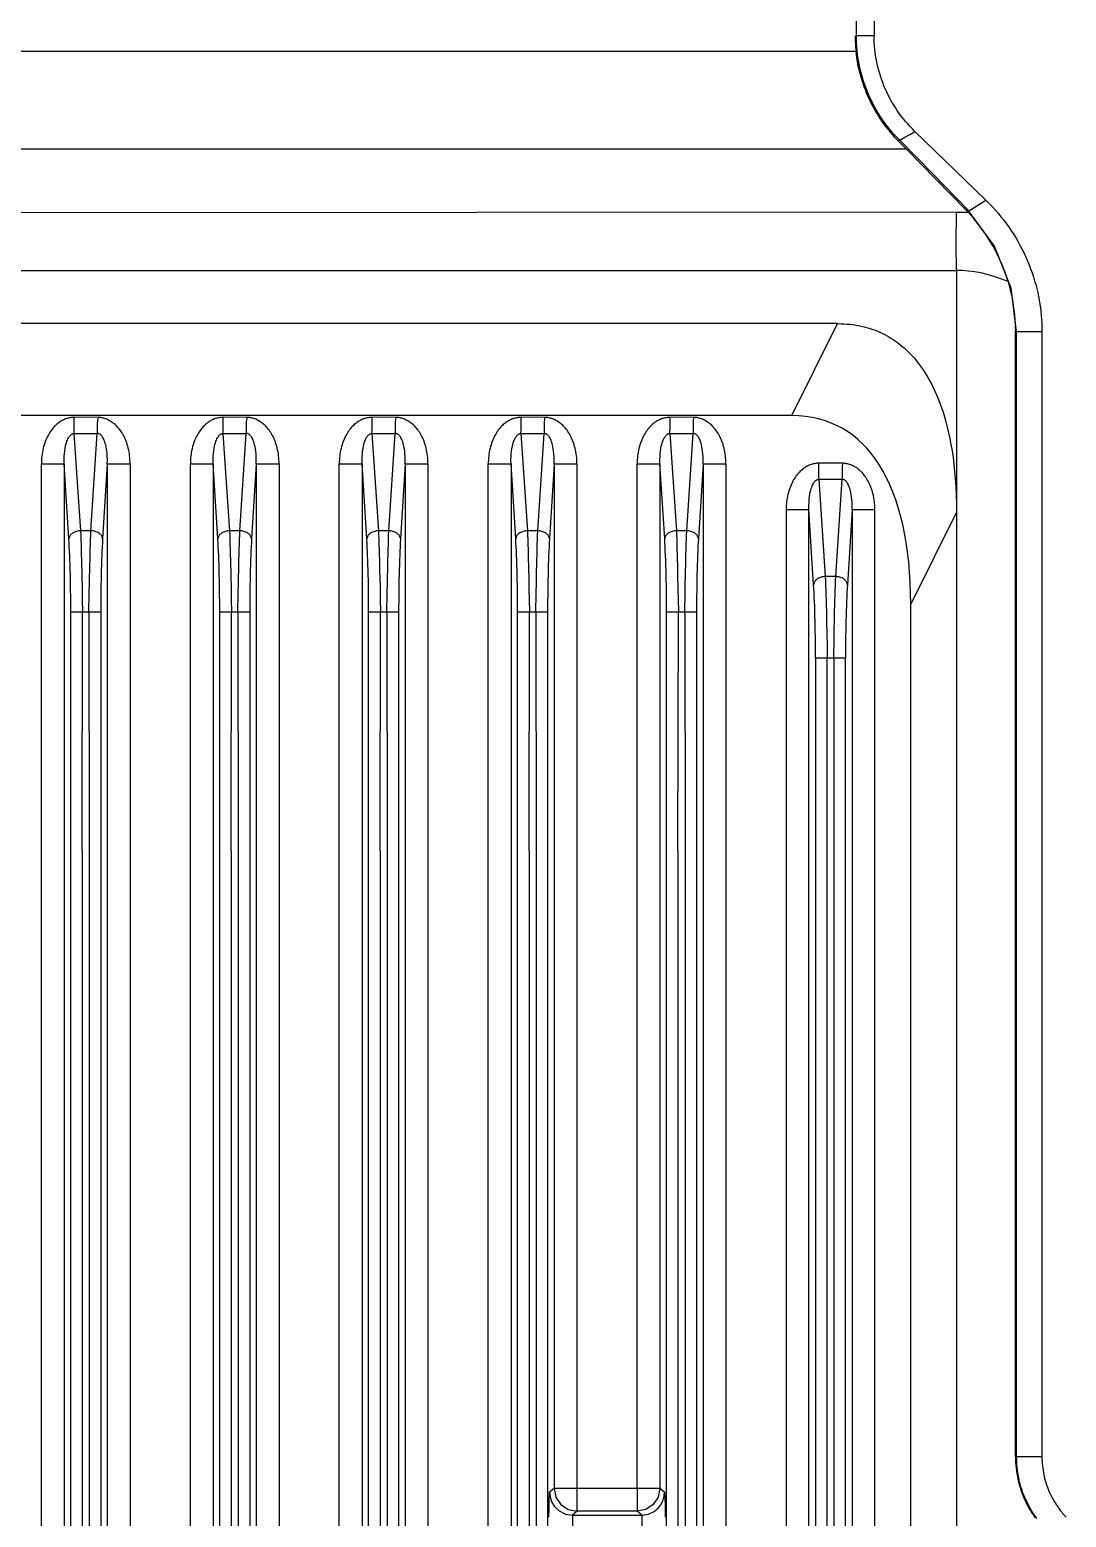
# Model space of a CAD drawing. Header units: millimetres. Extents: x -3132 to 28633, y 682 to 5849.
# Drawn here: x 23308.5 to 23353.7, y 5148.7 to 5213.5 of the extents above; entities that cross this region are included whole.
import ezdxf

# ---------------------------------------------------------------- set-up
doc = ezdxf.new("R2010")
doc.units = ezdxf.units.MM

# ---------------------------------------------------------------- blocks, each defined once
blk = doc.blocks.new('gf')
at = {"linetype": 'Continuous'}
for p, q in [((20042.421, 5394.425), (20042.409, 5385.989)), ((20043.195, 5392.249), (20043.195, 5385.989)), ((20043.195, 5385.989), (20042.409, 5385.989)), ((20042.406, 5385.306), (19975.178, 5385.306)), ((20044.977, 5381.817), (20048.071, 5378.818)), ((19972.993, 5381.06), (20044.592, 5381.06)), ((20044.231, 5381.428), (20044.315, 5381.431)), ((20044.231, 5381.428), (20044.592, 5381.06)), ((20044.592, 5381.06), (20047.196, 5378.394)), ((20047.288, 5378.395), (20047.196, 5378.394)), ((20047.196, 5378.394), (20047.296, 5378.29)), ((20047.335, 5378.352), (20048.071, 5378.818)), ((20046.792, 5378.29), (19970.787, 5378.252)), ((20046.792, 5375.755), (20046.787, 5376.044)), ((19970.792, 5375.755), (20046.792, 5375.755)), ((20046.792, 5375.755), (20046.792, 5138.578)), ((20041.599, 5373.434), (19975.985, 5373.434)), ((20039.599, 5369.423), (20041.599, 5373.434)), ((20049.364, 5324.005), (20049.364, 5373.09)), ((20049.364, 5373.09), (20049.414, 5373.09)), ((20049.414, 5324.005), (20049.414, 5373.09)), ((20049.414, 5373.09), (20050.519, 5373.09)), ((20050.519, 5373.09), (20050.519, 5324.005)), ((20039.599, 5369.423), (19977.985, 5369.423)), ((20008.289, 5368.897), (20008.289, 5369.347)), ((20009.328, 5369.346), (20008.289, 5369.347)), ((20014.789, 5368.897), (20014.789, 5369.347)), ((20015.828, 5369.346), (20014.789, 5369.347)), ((20021.289, 5368.897), (20021.289, 5369.347)), ((20022.328, 5369.346), (20021.289, 5369.347)), ((20027.789, 5368.897), (20027.789, 5369.347)), ((20028.828, 5369.346), (20027.789, 5369.347)), ((20034.289, 5368.897), (20034.289, 5369.347)), ((20035.328, 5369.346), (20034.289, 5369.347)), ((20008.278, 5368.643), (20008.566, 5364.399)), ((20008.278, 5368.643), (20009.295, 5368.643)), ((20009.019, 5364.399), (20009.295, 5368.643)), ((20014.778, 5368.643), (20015.066, 5364.399)), ((20014.778, 5368.643), (20015.795, 5368.643)), ((20015.519, 5364.399), (20015.795, 5368.643)), ((20021.278, 5368.643), (20021.566, 5364.399)), ((20021.278, 5368.643), (20022.295, 5368.643)), ((20022.019, 5364.399), (20022.295, 5368.643)), ((20027.778, 5368.643), (20028.066, 5364.399)), ((20027.778, 5368.643), (20028.795, 5368.643)), ((20028.519, 5364.399), (20028.795, 5368.643)), ((20034.278, 5368.643), (20034.566, 5364.399)), ((20034.278, 5368.643), (20035.295, 5368.643)), ((20035.019, 5364.399), (20035.295, 5368.643)), ((20006.857, 5272.194), (20006.857, 5367.325)), ((20006.857, 5367.325), (20007.851, 5367.325)), ((20007.851, 5367.325), (20007.851, 5272.194)), ((20008.056, 5364.045), (20007.851, 5367.325)), ((20009.734, 5367.325), (20009.529, 5364.045)), ((20009.734, 5367.325), (20009.733, 5272.212)), ((20009.734, 5367.325), (20010.727, 5367.325)), ((20010.727, 5367.325), (20010.727, 5272.194)), ((20013.357, 5272.194), (20013.357, 5367.325)), ((20013.357, 5367.325), (20014.351, 5367.325)), ((20014.556, 5364.045), (20014.351, 5367.325)), ((20014.351, 5367.325), (20014.351, 5272.194)), ((20016.234, 5367.325), (20016.029, 5364.045)), ((20016.234, 5367.325), (20016.233, 5272.212)), ((20016.234, 5367.325), (20017.227, 5367.325)), ((20017.227, 5367.325), (20017.227, 5272.194)), ((20019.857, 5272.194), (20019.857, 5367.325)), ((20019.857, 5367.325), (20020.851, 5367.325)), ((20021.056, 5364.045), (20020.851, 5367.325)), ((20020.851, 5367.325), (20020.851, 5272.194)), ((20022.734, 5367.325), (20022.529, 5364.045)), ((20022.734, 5367.325), (20022.733, 5272.212)), ((20022.734, 5367.325), (20023.727, 5367.325)), ((20023.727, 5367.325), (20023.727, 5272.194)), ((20026.357, 5272.194), (20026.357, 5367.325)), ((20026.357, 5367.325), (20027.351, 5367.325)), ((20027.556, 5364.045), (20027.351, 5367.325)), ((20027.351, 5367.325), (20027.351, 5320.491)), ((20029.234, 5367.325), (20029.029, 5364.045)), ((20029.234, 5367.325), (20029.234, 5322.625)), ((20029.234, 5367.325), (20030.227, 5367.325)), ((20030.227, 5367.325), (20030.227, 5321.626)), ((20032.857, 5322.624), (20032.857, 5367.325)), ((20032.857, 5367.325), (20033.851, 5367.325)), ((20033.851, 5367.325), (20033.851, 5322.625)), ((20034.056, 5364.045), (20033.851, 5367.325)), ((20035.734, 5367.325), (20035.529, 5364.045)), ((20035.734, 5367.325), (20035.733, 5272.212)), ((20035.734, 5367.325), (20036.727, 5367.325)), ((20036.727, 5367.325), (20036.727, 5272.194)), ((20040.789, 5366.897), (20040.789, 5367.347)), ((20041.828, 5367.346), (20040.789, 5367.347)), ((20040.778, 5366.643), (20041.066, 5362.399)), ((20040.778, 5366.643), (20041.795, 5366.643)), ((20041.519, 5362.399), (20041.795, 5366.643)), ((20039.357, 5365.325), (20039.355, 5270.381)), ((20039.357, 5365.325), (20040.351, 5365.325)), ((20040.556, 5362.045), (20040.351, 5365.325)), ((20040.351, 5270.383), (20040.351, 5365.325)), ((20042.234, 5365.325), (20042.029, 5362.045)), ((20042.234, 5365.325), (20042.234, 5151.544)), ((20042.234, 5365.325), (20043.227, 5365.325)), ((20043.227, 5151.544), (20043.227, 5365.325)), ((20046.792, 5365.205), (20044.792, 5361.194)), ((20009.019, 5364.399), (20008.566, 5364.399)), ((20015.519, 5364.399), (20015.066, 5364.399)), ((20022.019, 5364.399), (20021.566, 5364.399)), ((20028.519, 5364.399), (20028.066, 5364.399)), ((20035.019, 5364.399), (20034.566, 5364.399)), ((20008.622, 5362.408), (20008.633, 5361.902)), ((20015.122, 5362.408), (20015.133, 5361.902)), ((20021.622, 5362.408), (20021.633, 5361.902)), ((20028.122, 5362.408), (20028.133, 5361.902)), ((20034.622, 5362.408), (20034.633, 5361.902)), ((20041.519, 5362.399), (20041.066, 5362.399)), ((20008.633, 5361.902), (20008.643, 5361.385)), ((20008.932, 5360.863), (20008.947, 5361.645)), ((20015.133, 5361.902), (20015.143, 5361.385)), ((20015.432, 5360.863), (20015.447, 5361.645)), ((20021.633, 5361.902), (20021.643, 5361.385)), ((20021.932, 5360.863), (20021.947, 5361.645)), ((20028.133, 5361.902), (20028.143, 5361.385)), ((20028.432, 5360.863), (20028.447, 5361.645)), ((20034.633, 5361.902), (20034.643, 5361.385)), ((20034.932, 5360.863), (20034.947, 5361.645)), ((20008.643, 5361.385), (20008.653, 5360.863)), ((20015.143, 5361.385), (20015.153, 5360.863)), ((20021.643, 5361.385), (20021.653, 5360.863)), ((20028.143, 5361.385), (20028.153, 5360.863)), ((20034.643, 5361.385), (20034.653, 5360.863)), ((20044.792, 5155.675), (20044.792, 5361.194)), ((20008.138, 5276.761), (20008.138, 5360.863)), ((20008.138, 5360.863), (20009.446, 5360.863)), ((20008.637, 5350.434), (20008.653, 5360.863)), ((20008.932, 5360.863), (20008.947, 5350.434)), ((20009.446, 5360.863), (20009.446, 5276.879)), ((20014.638, 5276.761), (20014.638, 5360.863)), ((20014.638, 5360.863), (20015.946, 5360.863)), ((20015.137, 5350.434), (20015.153, 5360.863)), ((20015.432, 5360.863), (20015.447, 5350.434)), ((20015.946, 5360.863), (20015.946, 5276.879)), ((20021.138, 5276.761), (20021.138, 5360.863)), ((20021.138, 5360.863), (20022.446, 5360.863)), ((20021.637, 5350.434), (20021.653, 5360.863)), ((20021.932, 5360.863), (20021.947, 5350.434)), ((20022.446, 5360.863), (20022.446, 5276.879)), ((20027.638, 5276.761), (20027.638, 5360.863)), ((20027.638, 5360.863), (20028.946, 5360.863)), ((20028.137, 5350.434), (20028.153, 5360.863)), ((20028.432, 5360.863), (20028.447, 5350.434)), ((20028.946, 5360.863), (20028.946, 5276.879)), ((20034.138, 5276.761), (20034.138, 5360.863)), ((20034.138, 5360.863), (20035.446, 5360.863)), ((20034.637, 5350.434), (20034.653, 5360.863)), ((20034.932, 5360.863), (20034.947, 5350.434)), ((20035.446, 5360.863), (20035.446, 5276.879)), ((20041.122, 5360.408), (20041.133, 5359.902)), ((20041.133, 5359.902), (20041.143, 5359.385)), ((20041.432, 5358.863), (20041.447, 5359.645)), ((20041.143, 5359.385), (20041.153, 5358.863)), ((20040.638, 5358.863), (20040.638, 5270.142)), ((20040.638, 5358.863), (20041.946, 5358.863)), ((20041.153, 5270.142), (20041.153, 5358.863)), ((20041.432, 5358.863), (20041.432, 5158.005)), ((20041.946, 5158.005), (20041.946, 5358.863)), ((20008.637, 5350.434), (20008.637, 5300.434)), ((20008.947, 5350.434), (20008.947, 5300.434)), ((20015.137, 5350.434), (20015.137, 5300.434)), ((20015.447, 5350.434), (20015.447, 5300.434)), ((20021.637, 5350.434), (20021.637, 5300.434)), ((20021.947, 5350.434), (20021.947, 5300.434)), ((20028.137, 5350.434), (20028.137, 5300.434)), ((20028.447, 5350.434), (20028.447, 5300.434)), ((20034.637, 5350.434), (20034.637, 5300.434)), ((20034.947, 5350.434), (20034.947, 5300.434)), ((20050.519, 5324.005), (20049.364, 5324.005)), ((20029.234, 5322.625), (20029.034, 5322.457)), ((20030.227, 5322.624), (20029.234, 5322.625)), ((20032.857, 5322.624), (20030.227, 5322.624)), ((20033.223, 5322.625), (20032.857, 5322.624)), ((20033.851, 5322.625), (20033.223, 5322.625)), ((20034.051, 5322.457), (20033.851, 5322.625)), ((20030.232, 5321.626), (20030.033, 5321.459)), ((20030.033, 5321.459), (20030.033, 5320.96)), ((20030.033, 5321.459), (20033.052, 5321.459)), ((20032.853, 5321.626), (20030.232, 5321.626)), ((20032.853, 5321.717), (20032.857, 5321.626)), ((20033.052, 5321.459), (20032.853, 5321.626)), ((20033.052, 5321.459), (20033.052, 5320.96)), ((20051.563, 5321.384), (20051.58, 5321.365))]:
    blk.add_line(p, q, dxfattribs=at)
for points in [[(20044.315, 5381.431), (20044.018, 5381.747), (20043.728, 5382.104), (20043.48, 5382.454), (20043.271, 5382.795), (20043.096, 5383.122), (20042.95, 5383.435), (20042.83, 5383.732), (20042.733, 5384.012), (20042.654, 5384.274), (20042.592, 5384.52), (20042.542, 5384.75), (20042.504, 5384.964), (20042.474, 5385.166), (20042.453, 5385.354), (20042.438, 5385.529), (20042.428, 5385.693), (20042.423, 5385.846), (20042.421, 5385.989)], [(20044.977, 5381.817), (20044.868, 5381.926), (20044.763, 5382.036), (20044.663, 5382.146), (20044.566, 5382.257), (20044.473, 5382.371), (20044.382, 5382.487), (20044.293, 5382.607), (20044.206, 5382.732), (20044.121, 5382.86), (20044.038, 5382.992), (20043.959, 5383.128), (20043.883, 5383.265), (20043.811, 5383.404), (20043.745, 5383.541), (20043.683, 5383.677), (20043.625, 5383.813), (20043.57, 5383.951), (20043.518, 5384.094), (20043.469, 5384.24), (20043.423, 5384.388), (20043.382, 5384.538), (20043.345, 5384.686), (20043.312, 5384.834), (20043.284, 5384.98), (20043.26, 5385.124), (20043.24, 5385.266), (20043.224, 5385.408), (20043.211, 5385.55), (20043.202, 5385.694), (20043.197, 5385.84), (20043.195, 5385.989)], [(20044.231, 5381.428), (20044.12, 5381.545), (20044.011, 5381.665), (20043.906, 5381.787), (20043.804, 5381.911), (20043.706, 5382.036), (20043.611, 5382.164), (20043.521, 5382.292), (20043.434, 5382.422), (20043.351, 5382.552), (20043.271, 5382.684), (20043.195, 5382.817), (20043.123, 5382.95), (20043.054, 5383.085), (20042.988, 5383.221), (20042.926, 5383.358), (20042.867, 5383.495), (20042.812, 5383.633), (20042.761, 5383.77), (20042.712, 5383.908), (20042.667, 5384.047), (20042.626, 5384.185), (20042.587, 5384.325), (20042.552, 5384.464), (20042.52, 5384.604), (20042.491, 5384.744), (20042.465, 5384.885), (20042.442, 5385.025), (20042.423, 5385.166), (20042.406, 5385.306)], [(20044.315, 5381.432), (20044.539, 5381.561), (20044.76, 5381.69), (20044.977, 5381.817)], [(20047.288, 5378.395), (20045.767, 5379.95), (20044.315, 5381.431)], [(20049.414, 5373.09), (20049.178, 5374.983), (20048.455, 5376.808), (20047.288, 5378.395)], [(20048.071, 5378.818), (20048.209, 5378.681), (20048.344, 5378.54), (20048.477, 5378.395), (20048.606, 5378.247), (20048.732, 5378.096), (20048.853, 5377.942), (20048.97, 5377.787), (20049.082, 5377.631), (20049.189, 5377.474), (20049.291, 5377.316), (20049.389, 5377.157), (20049.483, 5376.996), (20049.572, 5376.834), (20049.657, 5376.671), (20049.738, 5376.506), (20049.816, 5376.339), (20049.889, 5376.17), (20049.959, 5375.999), (20050.025, 5375.827), (20050.087, 5375.654), (20050.145, 5375.481), (20050.199, 5375.307), (20050.248, 5375.134), (20050.293, 5374.962), (20050.333, 5374.792), (20050.369, 5374.623), (20050.4, 5374.456), (20050.428, 5374.29), (20050.452, 5374.125), (20050.472, 5373.959), (20050.489, 5373.791), (20050.502, 5373.621), (20050.511, 5373.448), (20050.517, 5373.271), (20050.519, 5373.09)], [(20046.787, 5376.044), (20046.782, 5376.622), (20046.78, 5376.91), (20046.781, 5377.195), (20046.782, 5377.476), (20046.784, 5377.753), (20046.786, 5378.025), (20046.792, 5378.29)], [(20046.792, 5378.29), (20046.961, 5378.294), (20047.129, 5378.294), (20047.296, 5378.29)], [(20049.042, 5375.268), (20049, 5375.4), (20048.955, 5375.535), (20048.907, 5375.673), (20048.854, 5375.814), (20048.797, 5375.955), (20048.737, 5376.098), (20048.673, 5376.242), (20048.606, 5376.385), (20048.535, 5376.527), (20048.461, 5376.669), (20048.383, 5376.811), (20048.302, 5376.951), (20048.217, 5377.091), (20048.129, 5377.229), (20048.037, 5377.367), (20047.942, 5377.503), (20047.843, 5377.638), (20047.741, 5377.772), (20047.635, 5377.904), (20047.526, 5378.034), (20047.413, 5378.163), (20047.296, 5378.29)], [(20049.042, 5375.268), (20048.727, 5375.391), (20048.423, 5375.494), (20048.13, 5375.577), (20047.846, 5375.643), (20047.571, 5375.693), (20047.305, 5375.728), (20047.045, 5375.748), (20046.792, 5375.755)], [(20049.042, 5375.268), (20049.221, 5374.551), (20049.328, 5373.825), (20049.364, 5373.09)], [(20041.599, 5373.434), (20041.739, 5373.432), (20041.876, 5373.427), (20042.009, 5373.418), (20042.14, 5373.406), (20042.267, 5373.39), (20042.392, 5373.372), (20042.515, 5373.35), (20042.635, 5373.325), (20042.754, 5373.297), (20042.869, 5373.267), (20042.983, 5373.233), (20043.095, 5373.197), (20043.205, 5373.157), (20043.313, 5373.115), (20043.42, 5373.07), (20043.525, 5373.022), (20043.628, 5372.972), (20043.73, 5372.918), (20043.831, 5372.861), (20043.93, 5372.802), (20044.028, 5372.739), (20044.125, 5372.673), (20044.221, 5372.604), (20044.316, 5372.531), (20044.41, 5372.455), (20044.502, 5372.376), (20044.594, 5372.293), (20044.685, 5372.206), (20044.774, 5372.115), (20044.863, 5372.02), (20044.951, 5371.921), (20045.038, 5371.817), (20045.124, 5371.709), (20045.209, 5371.596), (20045.293, 5371.478), (20045.376, 5371.355), (20045.458, 5371.226), (20045.538, 5371.091), (20045.618, 5370.951), (20045.696, 5370.804), (20045.774, 5370.65), (20045.849, 5370.49), (20045.923, 5370.322), (20045.996, 5370.147), (20046.067, 5369.964), (20046.136, 5369.773), (20046.202, 5369.573), (20046.267, 5369.364), (20046.329, 5369.145), (20046.389, 5368.916), (20046.446, 5368.676), (20046.499, 5368.426), (20046.549, 5368.164), (20046.596, 5367.89), (20046.638, 5367.604), (20046.677, 5367.304), (20046.71, 5366.991), (20046.738, 5366.663), (20046.761, 5366.321), (20046.778, 5365.964), (20046.789, 5365.592), (20046.792, 5365.205)], [(20008.289, 5369.347), (20008.247, 5369.345), (20008.205, 5369.342), (20008.163, 5369.338), (20008.121, 5369.332), (20008.078, 5369.324), (20008.036, 5369.314), (20007.994, 5369.303), (20007.952, 5369.29), (20007.91, 5369.275), (20007.868, 5369.258), (20007.827, 5369.24), (20007.786, 5369.22), (20007.746, 5369.199), (20007.706, 5369.176), (20007.667, 5369.151), (20007.628, 5369.124), (20007.589, 5369.095), (20007.55, 5369.063), (20007.511, 5369.03), (20007.472, 5368.993), (20007.434, 5368.955), (20007.396, 5368.914), (20007.358, 5368.871), (20007.322, 5368.825), (20007.285, 5368.777), (20007.25, 5368.726), (20007.215, 5368.673), (20007.181, 5368.616), (20007.148, 5368.557), (20007.116, 5368.495), (20007.085, 5368.43), (20007.055, 5368.363), (20007.027, 5368.293), (20007.001, 5368.22), (20006.977, 5368.146), (20006.954, 5368.068), (20006.934, 5367.989), (20006.915, 5367.909), (20006.899, 5367.827), (20006.886, 5367.744), (20006.875, 5367.661), (20006.867, 5367.577), (20006.861, 5367.493), (20006.858, 5367.409), (20006.857, 5367.325)], [(20009.328, 5369.346), (20009.316, 5369.288), (20009.306, 5369.226), (20009.299, 5369.161), (20009.295, 5369.093), (20009.295, 5368.643)], [(20010.727, 5367.325), (20010.727, 5367.411), (20010.723, 5367.497), (20010.717, 5367.583), (20010.708, 5367.668), (20010.697, 5367.752), (20010.683, 5367.836), (20010.667, 5367.918), (20010.648, 5368), (20010.627, 5368.079), (20010.604, 5368.156), (20010.58, 5368.231), (20010.553, 5368.303), (20010.525, 5368.373), (20010.496, 5368.44), (20010.465, 5368.504), (20010.433, 5368.566), (20010.399, 5368.624), (20010.365, 5368.68), (20010.331, 5368.733), (20010.295, 5368.784), (20010.259, 5368.831), (20010.222, 5368.877), (20010.184, 5368.919), (20010.146, 5368.96), (20010.108, 5368.998), (20010.069, 5369.034), (20010.03, 5369.067), (20009.991, 5369.098), (20009.952, 5369.126), (20009.913, 5369.153), (20009.873, 5369.178), (20009.833, 5369.201), (20009.792, 5369.223), (20009.751, 5369.243), (20009.709, 5369.261), (20009.667, 5369.277), (20009.624, 5369.292), (20009.582, 5369.305), (20009.54, 5369.316), (20009.497, 5369.325), (20009.455, 5369.333), (20009.413, 5369.339), (20009.37, 5369.343), (20009.328, 5369.346)], [(20014.789, 5369.347), (20014.747, 5369.345), (20014.705, 5369.342), (20014.663, 5369.338), (20014.621, 5369.332), (20014.578, 5369.324), (20014.536, 5369.314), (20014.494, 5369.303), (20014.452, 5369.29), (20014.41, 5369.275), (20014.368, 5369.258), (20014.327, 5369.24), (20014.286, 5369.22), (20014.246, 5369.199), (20014.206, 5369.176), (20014.167, 5369.151), (20014.128, 5369.124), (20014.089, 5369.095), (20014.05, 5369.063), (20014.011, 5369.03), (20013.972, 5368.993), (20013.934, 5368.955), (20013.896, 5368.914), (20013.858, 5368.871), (20013.822, 5368.825), (20013.785, 5368.777), (20013.75, 5368.726), (20013.715, 5368.673), (20013.681, 5368.616), (20013.648, 5368.557), (20013.616, 5368.495), (20013.585, 5368.43), (20013.555, 5368.363), (20013.527, 5368.293), (20013.501, 5368.22), (20013.477, 5368.146), (20013.454, 5368.068), (20013.434, 5367.989), (20013.415, 5367.909), (20013.399, 5367.827), (20013.386, 5367.744), (20013.375, 5367.661), (20013.367, 5367.577), (20013.361, 5367.493), (20013.358, 5367.409), (20013.357, 5367.325)], [(20015.828, 5369.346), (20015.816, 5369.288), (20015.806, 5369.226), (20015.799, 5369.161), (20015.795, 5369.093), (20015.795, 5368.643)], [(20017.227, 5367.325), (20017.227, 5367.411), (20017.223, 5367.497), (20017.217, 5367.583), (20017.208, 5367.668), (20017.197, 5367.752), (20017.183, 5367.836), (20017.167, 5367.918), (20017.148, 5368), (20017.127, 5368.079), (20017.104, 5368.156), (20017.08, 5368.231), (20017.053, 5368.303), (20017.025, 5368.373), (20016.996, 5368.44), (20016.965, 5368.504), (20016.933, 5368.566), (20016.899, 5368.624), (20016.865, 5368.68), (20016.831, 5368.733), (20016.795, 5368.784), (20016.759, 5368.831), (20016.722, 5368.877), (20016.684, 5368.919), (20016.646, 5368.96), (20016.608, 5368.998), (20016.569, 5369.034), (20016.53, 5369.067), (20016.491, 5369.098), (20016.452, 5369.126), (20016.413, 5369.153), (20016.373, 5369.178), (20016.333, 5369.201), (20016.292, 5369.223), (20016.251, 5369.243), (20016.209, 5369.261), (20016.167, 5369.277), (20016.124, 5369.292), (20016.082, 5369.305), (20016.04, 5369.316), (20015.997, 5369.325), (20015.955, 5369.333), (20015.913, 5369.339), (20015.87, 5369.343), (20015.828, 5369.346)], [(20021.289, 5369.347), (20021.247, 5369.345), (20021.205, 5369.342), (20021.163, 5369.338), (20021.121, 5369.332), (20021.078, 5369.324), (20021.036, 5369.314), (20020.994, 5369.303), (20020.952, 5369.29), (20020.91, 5369.275), (20020.868, 5369.258), (20020.827, 5369.24), (20020.786, 5369.22), (20020.746, 5369.199), (20020.706, 5369.176), (20020.667, 5369.151), (20020.628, 5369.124), (20020.589, 5369.095), (20020.55, 5369.063), (20020.511, 5369.03), (20020.472, 5368.993), (20020.434, 5368.955), (20020.396, 5368.914), (20020.358, 5368.871), (20020.322, 5368.825), (20020.285, 5368.777), (20020.25, 5368.726), (20020.215, 5368.673), (20020.181, 5368.616), (20020.148, 5368.557), (20020.116, 5368.495), (20020.085, 5368.43), (20020.055, 5368.363), (20020.027, 5368.293), (20020.001, 5368.22), (20019.977, 5368.146), (20019.954, 5368.068), (20019.934, 5367.989), (20019.915, 5367.909), (20019.899, 5367.827), (20019.886, 5367.744), (20019.875, 5367.661), (20019.867, 5367.577), (20019.861, 5367.493), (20019.858, 5367.409), (20019.857, 5367.325)], [(20022.328, 5369.346), (20022.316, 5369.288), (20022.306, 5369.226), (20022.299, 5369.161), (20022.295, 5369.093), (20022.295, 5368.643)], [(20023.727, 5367.325), (20023.727, 5367.411), (20023.723, 5367.497), (20023.717, 5367.583), (20023.708, 5367.668), (20023.697, 5367.752), (20023.683, 5367.836), (20023.667, 5367.918), (20023.648, 5368), (20023.627, 5368.079), (20023.604, 5368.156), (20023.58, 5368.231), (20023.553, 5368.303), (20023.525, 5368.373), (20023.496, 5368.44), (20023.465, 5368.504), (20023.433, 5368.566), (20023.399, 5368.624), (20023.365, 5368.68), (20023.331, 5368.733), (20023.295, 5368.784), (20023.259, 5368.831), (20023.222, 5368.877), (20023.184, 5368.919), (20023.146, 5368.96), (20023.108, 5368.998), (20023.069, 5369.034), (20023.03, 5369.067), (20022.991, 5369.098), (20022.952, 5369.126), (20022.913, 5369.153), (20022.873, 5369.178), (20022.833, 5369.201), (20022.792, 5369.223), (20022.751, 5369.243), (20022.709, 5369.261), (20022.667, 5369.277), (20022.624, 5369.292), (20022.582, 5369.305), (20022.54, 5369.316), (20022.497, 5369.325), (20022.455, 5369.333), (20022.413, 5369.339), (20022.37, 5369.343), (20022.328, 5369.346)], [(20027.789, 5369.347), (20027.747, 5369.345), (20027.705, 5369.342), (20027.663, 5369.338), (20027.621, 5369.332), (20027.578, 5369.324), (20027.536, 5369.314), (20027.494, 5369.303), (20027.452, 5369.29), (20027.41, 5369.275), (20027.368, 5369.258), (20027.327, 5369.24), (20027.286, 5369.22), (20027.246, 5369.199), (20027.206, 5369.176), (20027.167, 5369.151), (20027.128, 5369.124), (20027.089, 5369.095), (20027.05, 5369.063), (20027.011, 5369.03), (20026.972, 5368.993), (20026.934, 5368.955), (20026.896, 5368.914), (20026.858, 5368.871), (20026.822, 5368.825), (20026.785, 5368.777), (20026.75, 5368.726), (20026.715, 5368.673), (20026.681, 5368.616), (20026.648, 5368.557), (20026.616, 5368.495), (20026.585, 5368.43), (20026.555, 5368.363), (20026.527, 5368.293), (20026.501, 5368.22), (20026.477, 5368.146), (20026.454, 5368.068), (20026.434, 5367.989), (20026.415, 5367.909), (20026.399, 5367.827), (20026.386, 5367.744), (20026.375, 5367.661), (20026.367, 5367.577), (20026.361, 5367.493), (20026.358, 5367.409), (20026.357, 5367.325)], [(20028.828, 5369.346), (20028.816, 5369.288), (20028.806, 5369.226), (20028.799, 5369.161), (20028.795, 5369.093), (20028.795, 5368.643)], [(20030.227, 5367.325), (20030.227, 5367.411), (20030.223, 5367.497), (20030.217, 5367.583), (20030.208, 5367.668), (20030.197, 5367.752), (20030.183, 5367.836), (20030.167, 5367.918), (20030.148, 5368), (20030.127, 5368.079), (20030.104, 5368.156), (20030.08, 5368.231), (20030.053, 5368.303), (20030.025, 5368.373), (20029.996, 5368.44), (20029.965, 5368.504), (20029.933, 5368.566), (20029.899, 5368.624), (20029.865, 5368.68), (20029.831, 5368.733), (20029.795, 5368.784), (20029.759, 5368.831), (20029.722, 5368.877), (20029.684, 5368.919), (20029.646, 5368.96), (20029.608, 5368.998), (20029.569, 5369.034), (20029.53, 5369.067), (20029.491, 5369.098), (20029.452, 5369.126), (20029.413, 5369.153), (20029.373, 5369.178), (20029.333, 5369.201), (20029.292, 5369.223), (20029.251, 5369.243), (20029.209, 5369.261), (20029.167, 5369.277), (20029.124, 5369.292), (20029.082, 5369.305), (20029.04, 5369.316), (20028.997, 5369.325), (20028.955, 5369.333), (20028.913, 5369.339), (20028.87, 5369.343), (20028.828, 5369.346)], [(20034.289, 5369.347), (20034.247, 5369.345), (20034.205, 5369.342), (20034.163, 5369.338), (20034.121, 5369.332), (20034.078, 5369.324), (20034.036, 5369.314), (20033.994, 5369.303), (20033.952, 5369.29), (20033.91, 5369.275), (20033.868, 5369.258), (20033.827, 5369.24), (20033.786, 5369.22), (20033.746, 5369.199), (20033.706, 5369.176), (20033.667, 5369.151), (20033.628, 5369.124), (20033.589, 5369.095), (20033.55, 5369.063), (20033.511, 5369.03), (20033.472, 5368.993), (20033.434, 5368.955), (20033.396, 5368.914), (20033.358, 5368.871), (20033.322, 5368.825), (20033.285, 5368.777), (20033.25, 5368.726), (20033.215, 5368.673), (20033.181, 5368.616), (20033.148, 5368.557), (20033.116, 5368.495), (20033.085, 5368.43), (20033.055, 5368.363), (20033.027, 5368.293), (20033.001, 5368.22), (20032.977, 5368.146), (20032.954, 5368.068), (20032.934, 5367.989), (20032.915, 5367.909), (20032.899, 5367.827), (20032.886, 5367.744), (20032.875, 5367.661), (20032.867, 5367.577), (20032.861, 5367.493), (20032.858, 5367.409), (20032.857, 5367.325)], [(20035.328, 5369.346), (20035.316, 5369.288), (20035.306, 5369.226), (20035.299, 5369.161), (20035.295, 5369.093), (20035.295, 5368.643)], [(20036.727, 5367.325), (20036.727, 5367.411), (20036.723, 5367.497), (20036.717, 5367.583), (20036.708, 5367.668), (20036.697, 5367.752), (20036.683, 5367.836), (20036.667, 5367.918), (20036.648, 5368), (20036.627, 5368.079), (20036.604, 5368.156), (20036.58, 5368.231), (20036.553, 5368.303), (20036.525, 5368.373), (20036.496, 5368.44), (20036.465, 5368.504), (20036.433, 5368.566), (20036.399, 5368.624), (20036.365, 5368.68), (20036.331, 5368.733), (20036.295, 5368.784), (20036.259, 5368.831), (20036.222, 5368.877), (20036.184, 5368.919), (20036.146, 5368.96), (20036.108, 5368.998), (20036.069, 5369.034), (20036.03, 5369.067), (20035.991, 5369.098), (20035.952, 5369.126), (20035.913, 5369.153), (20035.873, 5369.178), (20035.833, 5369.201), (20035.792, 5369.223), (20035.751, 5369.243), (20035.709, 5369.261), (20035.667, 5369.277), (20035.624, 5369.292), (20035.582, 5369.305), (20035.54, 5369.316), (20035.497, 5369.325), (20035.455, 5369.333), (20035.413, 5369.339), (20035.37, 5369.343), (20035.328, 5369.346)], [(20008.278, 5368.643), (20008.283, 5368.699), (20008.286, 5368.761), (20008.289, 5368.827), (20008.289, 5368.897)], [(20014.778, 5368.643), (20014.783, 5368.699), (20014.786, 5368.761), (20014.789, 5368.827), (20014.789, 5368.897)], [(20021.278, 5368.643), (20021.283, 5368.699), (20021.286, 5368.761), (20021.289, 5368.827), (20021.289, 5368.897)], [(20027.778, 5368.643), (20027.783, 5368.699), (20027.786, 5368.761), (20027.789, 5368.827), (20027.789, 5368.897)], [(20034.278, 5368.643), (20034.283, 5368.699), (20034.286, 5368.761), (20034.289, 5368.827), (20034.289, 5368.897)], [(20007.851, 5367.325), (20007.849, 5367.492), (20007.854, 5367.639), (20007.863, 5367.77), (20007.876, 5367.887), (20007.892, 5367.99), (20007.909, 5368.082), (20007.929, 5368.164), (20007.949, 5368.237), (20007.97, 5368.301), (20007.992, 5368.357), (20008.014, 5368.406), (20008.036, 5368.449), (20008.057, 5368.486), (20008.079, 5368.518), (20008.1, 5368.545), (20008.121, 5368.568), (20008.141, 5368.586), (20008.16, 5368.601), (20008.178, 5368.613), (20008.195, 5368.622), (20008.21, 5368.629), (20008.225, 5368.634), (20008.238, 5368.638), (20008.25, 5368.64), (20008.26, 5368.642), (20008.27, 5368.642), (20008.278, 5368.643)], [(20009.734, 5367.325), (20009.736, 5367.487), (20009.731, 5367.63), (20009.723, 5367.757), (20009.711, 5367.87), (20009.696, 5367.971), (20009.68, 5368.061), (20009.662, 5368.141), (20009.643, 5368.212), (20009.623, 5368.275), (20009.603, 5368.331), (20009.583, 5368.38), (20009.562, 5368.423), (20009.542, 5368.461), (20009.522, 5368.494), (20009.503, 5368.522), (20009.484, 5368.546), (20009.465, 5368.566), (20009.448, 5368.583), (20009.431, 5368.597), (20009.415, 5368.608), (20009.4, 5368.617), (20009.384, 5368.624), (20009.366, 5368.63), (20009.345, 5368.636), (20009.321, 5368.64), (20009.295, 5368.643)], [(20014.351, 5367.325), (20014.349, 5367.492), (20014.354, 5367.639), (20014.363, 5367.77), (20014.376, 5367.887), (20014.392, 5367.99), (20014.409, 5368.082), (20014.429, 5368.164), (20014.449, 5368.237), (20014.47, 5368.301), (20014.492, 5368.357), (20014.514, 5368.406), (20014.536, 5368.449), (20014.557, 5368.486), (20014.579, 5368.518), (20014.6, 5368.545), (20014.621, 5368.568), (20014.641, 5368.586), (20014.66, 5368.601), (20014.678, 5368.613), (20014.695, 5368.622), (20014.71, 5368.629), (20014.725, 5368.634), (20014.738, 5368.638), (20014.75, 5368.64), (20014.76, 5368.642), (20014.77, 5368.642), (20014.778, 5368.643)], [(20016.234, 5367.325), (20016.236, 5367.487), (20016.231, 5367.63), (20016.223, 5367.757), (20016.211, 5367.87), (20016.196, 5367.971), (20016.18, 5368.061), (20016.162, 5368.141), (20016.143, 5368.212), (20016.123, 5368.275), (20016.103, 5368.331), (20016.083, 5368.38), (20016.062, 5368.423), (20016.042, 5368.461), (20016.022, 5368.494), (20016.003, 5368.522), (20015.984, 5368.546), (20015.965, 5368.566), (20015.948, 5368.583), (20015.931, 5368.597), (20015.915, 5368.608), (20015.9, 5368.617), (20015.884, 5368.624), (20015.866, 5368.63), (20015.845, 5368.636), (20015.821, 5368.64), (20015.795, 5368.643)], [(20020.851, 5367.325), (20020.849, 5367.492), (20020.854, 5367.639), (20020.863, 5367.77), (20020.876, 5367.887), (20020.892, 5367.99), (20020.909, 5368.082), (20020.929, 5368.164), (20020.949, 5368.237), (20020.97, 5368.301), (20020.992, 5368.357), (20021.014, 5368.406), (20021.036, 5368.449), (20021.057, 5368.486), (20021.079, 5368.518), (20021.1, 5368.545), (20021.121, 5368.568), (20021.141, 5368.586), (20021.16, 5368.601), (20021.178, 5368.613), (20021.195, 5368.622), (20021.21, 5368.629), (20021.225, 5368.634), (20021.238, 5368.638), (20021.25, 5368.64), (20021.26, 5368.642), (20021.27, 5368.642), (20021.278, 5368.643)], [(20022.734, 5367.325), (20022.736, 5367.487), (20022.731, 5367.63), (20022.723, 5367.757), (20022.711, 5367.87), (20022.696, 5367.971), (20022.68, 5368.061), (20022.662, 5368.141), (20022.643, 5368.212), (20022.623, 5368.275), (20022.603, 5368.331), (20022.583, 5368.38), (20022.562, 5368.423), (20022.542, 5368.461), (20022.522, 5368.494), (20022.503, 5368.522), (20022.484, 5368.546), (20022.465, 5368.566), (20022.448, 5368.583), (20022.431, 5368.597), (20022.415, 5368.608), (20022.4, 5368.617), (20022.384, 5368.624), (20022.366, 5368.63), (20022.345, 5368.636), (20022.321, 5368.64), (20022.295, 5368.643)], [(20027.351, 5367.325), (20027.349, 5367.492), (20027.354, 5367.639), (20027.363, 5367.77), (20027.376, 5367.887), (20027.392, 5367.99), (20027.409, 5368.082), (20027.429, 5368.164), (20027.449, 5368.237), (20027.47, 5368.301), (20027.492, 5368.357), (20027.514, 5368.406), (20027.536, 5368.449), (20027.557, 5368.486), (20027.579, 5368.518), (20027.6, 5368.545), (20027.621, 5368.568), (20027.641, 5368.586), (20027.66, 5368.601), (20027.678, 5368.613), (20027.695, 5368.622), (20027.71, 5368.629), (20027.725, 5368.634), (20027.738, 5368.638), (20027.75, 5368.64), (20027.76, 5368.642), (20027.77, 5368.642), (20027.778, 5368.643)], [(20029.234, 5367.325), (20029.236, 5367.487), (20029.231, 5367.63), (20029.223, 5367.757), (20029.211, 5367.87), (20029.196, 5367.971), (20029.18, 5368.061), (20029.162, 5368.141), (20029.143, 5368.212), (20029.123, 5368.275), (20029.103, 5368.331), (20029.083, 5368.38), (20029.062, 5368.423), (20029.042, 5368.461), (20029.022, 5368.494), (20029.003, 5368.522), (20028.984, 5368.546), (20028.965, 5368.566), (20028.948, 5368.583), (20028.931, 5368.597), (20028.915, 5368.608), (20028.9, 5368.617), (20028.884, 5368.624), (20028.866, 5368.63), (20028.845, 5368.636), (20028.821, 5368.64), (20028.795, 5368.643)], [(20033.851, 5367.325), (20033.849, 5367.492), (20033.854, 5367.639), (20033.863, 5367.77), (20033.876, 5367.887), (20033.892, 5367.99), (20033.909, 5368.082), (20033.929, 5368.164), (20033.949, 5368.237), (20033.97, 5368.301), (20033.992, 5368.357), (20034.014, 5368.406), (20034.036, 5368.449), (20034.057, 5368.486), (20034.079, 5368.518), (20034.1, 5368.545), (20034.121, 5368.568), (20034.141, 5368.586), (20034.16, 5368.601), (20034.178, 5368.613), (20034.195, 5368.622), (20034.21, 5368.629), (20034.225, 5368.634), (20034.238, 5368.638), (20034.25, 5368.64), (20034.26, 5368.642), (20034.27, 5368.642), (20034.278, 5368.643)], [(20035.734, 5367.325), (20035.736, 5367.487), (20035.731, 5367.63), (20035.723, 5367.757), (20035.711, 5367.87), (20035.696, 5367.971), (20035.68, 5368.061), (20035.662, 5368.141), (20035.643, 5368.212), (20035.623, 5368.275), (20035.603, 5368.331), (20035.583, 5368.38), (20035.562, 5368.423), (20035.542, 5368.461), (20035.522, 5368.494), (20035.503, 5368.522), (20035.484, 5368.546), (20035.465, 5368.566), (20035.448, 5368.583), (20035.431, 5368.597), (20035.415, 5368.608), (20035.4, 5368.617), (20035.384, 5368.624), (20035.366, 5368.63), (20035.345, 5368.636), (20035.321, 5368.64), (20035.295, 5368.643)], [(20040.789, 5367.347), (20040.747, 5367.345), (20040.705, 5367.342), (20040.663, 5367.338), (20040.621, 5367.332), (20040.578, 5367.324), (20040.536, 5367.314), (20040.494, 5367.303), (20040.452, 5367.29), (20040.41, 5367.275), (20040.368, 5367.258), (20040.327, 5367.24), (20040.286, 5367.22), (20040.246, 5367.199), (20040.206, 5367.176), (20040.167, 5367.151), (20040.128, 5367.124), (20040.089, 5367.095), (20040.05, 5367.063), (20040.011, 5367.03), (20039.972, 5366.993), (20039.934, 5366.955), (20039.896, 5366.914), (20039.858, 5366.871), (20039.822, 5366.825), (20039.785, 5366.777), (20039.75, 5366.726), (20039.715, 5366.673), (20039.681, 5366.616), (20039.648, 5366.557), (20039.616, 5366.495), (20039.585, 5366.43), (20039.555, 5366.363), (20039.527, 5366.293), (20039.501, 5366.22), (20039.477, 5366.146), (20039.454, 5366.068), (20039.434, 5365.989), (20039.415, 5365.909), (20039.399, 5365.827), (20039.386, 5365.744), (20039.375, 5365.661), (20039.367, 5365.577), (20039.361, 5365.493), (20039.358, 5365.409), (20039.357, 5365.325)], [(20040.778, 5366.643), (20040.783, 5366.699), (20040.786, 5366.761), (20040.789, 5366.827), (20040.789, 5366.897)], [(20041.828, 5367.346), (20041.816, 5367.288), (20041.806, 5367.226), (20041.799, 5367.161), (20041.795, 5367.093), (20041.795, 5366.643)], [(20043.227, 5365.325), (20043.227, 5365.411), (20043.223, 5365.497), (20043.217, 5365.583), (20043.208, 5365.668), (20043.197, 5365.752), (20043.183, 5365.836), (20043.167, 5365.918), (20043.148, 5366), (20043.127, 5366.079), (20043.104, 5366.156), (20043.08, 5366.231), (20043.053, 5366.303), (20043.025, 5366.373), (20042.996, 5366.44), (20042.965, 5366.504), (20042.933, 5366.566), (20042.899, 5366.624), (20042.865, 5366.68), (20042.831, 5366.733), (20042.795, 5366.784), (20042.759, 5366.831), (20042.722, 5366.877), (20042.684, 5366.919), (20042.646, 5366.96), (20042.608, 5366.998), (20042.569, 5367.034), (20042.53, 5367.067), (20042.491, 5367.098), (20042.452, 5367.126), (20042.413, 5367.153), (20042.373, 5367.178), (20042.333, 5367.201), (20042.292, 5367.223), (20042.251, 5367.243), (20042.209, 5367.261), (20042.167, 5367.277), (20042.124, 5367.292), (20042.082, 5367.305), (20042.04, 5367.316), (20041.997, 5367.325), (20041.955, 5367.333), (20041.913, 5367.339), (20041.87, 5367.343), (20041.828, 5367.346)], [(20040.351, 5365.325), (20040.349, 5365.492), (20040.354, 5365.639), (20040.363, 5365.77), (20040.376, 5365.887), (20040.392, 5365.99), (20040.409, 5366.082), (20040.429, 5366.164), (20040.449, 5366.237), (20040.47, 5366.301), (20040.492, 5366.357), (20040.514, 5366.406), (20040.536, 5366.449), (20040.557, 5366.486), (20040.579, 5366.518), (20040.6, 5366.545), (20040.621, 5366.568), (20040.641, 5366.586), (20040.66, 5366.601), (20040.678, 5366.613), (20040.695, 5366.622), (20040.71, 5366.629), (20040.725, 5366.634), (20040.738, 5366.638), (20040.75, 5366.64), (20040.76, 5366.642), (20040.77, 5366.642), (20040.778, 5366.643)], [(20042.234, 5365.325), (20042.236, 5365.487), (20042.231, 5365.63), (20042.223, 5365.757), (20042.211, 5365.87), (20042.196, 5365.971), (20042.18, 5366.061), (20042.162, 5366.141), (20042.143, 5366.212), (20042.123, 5366.275), (20042.103, 5366.331), (20042.083, 5366.38), (20042.062, 5366.423), (20042.042, 5366.461), (20042.022, 5366.494), (20042.003, 5366.522), (20041.984, 5366.546), (20041.965, 5366.566), (20041.948, 5366.583), (20041.931, 5366.597), (20041.915, 5366.608), (20041.9, 5366.617), (20041.884, 5366.624), (20041.866, 5366.63), (20041.845, 5366.636), (20041.821, 5366.64), (20041.795, 5366.643)], [(20008.566, 5364.399), (20008.52, 5364.397), (20008.475, 5364.392), (20008.431, 5364.384), (20008.387, 5364.373), (20008.345, 5364.359), (20008.305, 5364.343), (20008.266, 5364.325), (20008.231, 5364.304), (20008.197, 5364.281), (20008.167, 5364.256), (20008.14, 5364.229), (20008.116, 5364.201), (20008.096, 5364.171), (20008.08, 5364.141), (20008.068, 5364.109), (20008.06, 5364.077), (20008.056, 5364.045)], [(20008.566, 5364.399), (20008.573, 5364.209), (20008.58, 5364.011), (20008.587, 5363.803), (20008.593, 5363.587), (20008.599, 5363.364), (20008.605, 5363.134), (20008.611, 5362.898), (20008.617, 5362.655), (20008.622, 5362.408)], [(20008.947, 5361.645), (20008.957, 5362.157), (20008.962, 5362.408), (20008.968, 5362.655), (20008.973, 5362.898), (20008.979, 5363.134), (20008.985, 5363.364), (20008.991, 5363.587), (20008.998, 5363.803), (20009.004, 5364.011), (20009.011, 5364.209), (20009.019, 5364.399)], [(20009.529, 5364.045), (20009.525, 5364.077), (20009.516, 5364.109), (20009.504, 5364.141), (20009.488, 5364.171), (20009.468, 5364.201), (20009.444, 5364.229), (20009.417, 5364.256), (20009.387, 5364.281), (20009.354, 5364.304), (20009.318, 5364.325), (20009.28, 5364.343), (20009.239, 5364.359), (20009.197, 5364.373), (20009.154, 5364.384), (20009.109, 5364.392), (20009.064, 5364.397), (20009.019, 5364.399)], [(20015.066, 5364.399), (20015.02, 5364.397), (20014.975, 5364.392), (20014.931, 5364.384), (20014.887, 5364.373), (20014.845, 5364.359), (20014.805, 5364.343), (20014.766, 5364.325), (20014.731, 5364.304), (20014.697, 5364.281), (20014.667, 5364.256), (20014.64, 5364.229), (20014.616, 5364.201), (20014.596, 5364.171), (20014.58, 5364.141), (20014.568, 5364.109), (20014.56, 5364.077), (20014.556, 5364.045)], [(20015.066, 5364.399), (20015.073, 5364.209), (20015.08, 5364.011), (20015.087, 5363.803), (20015.093, 5363.587), (20015.099, 5363.364), (20015.105, 5363.134), (20015.111, 5362.898), (20015.117, 5362.655), (20015.122, 5362.408)], [(20015.447, 5361.645), (20015.457, 5362.157), (20015.462, 5362.408), (20015.468, 5362.655), (20015.473, 5362.898), (20015.479, 5363.134), (20015.485, 5363.364), (20015.491, 5363.587), (20015.498, 5363.803), (20015.504, 5364.011), (20015.511, 5364.209), (20015.519, 5364.399)], [(20016.029, 5364.045), (20016.025, 5364.077), (20016.016, 5364.109), (20016.004, 5364.141), (20015.988, 5364.171), (20015.968, 5364.201), (20015.944, 5364.229), (20015.917, 5364.256), (20015.887, 5364.281), (20015.854, 5364.304), (20015.818, 5364.325), (20015.78, 5364.343), (20015.739, 5364.359), (20015.697, 5364.373), (20015.654, 5364.384), (20015.609, 5364.392), (20015.564, 5364.397), (20015.519, 5364.399)], [(20021.566, 5364.399), (20021.52, 5364.397), (20021.475, 5364.392), (20021.431, 5364.384), (20021.387, 5364.373), (20021.345, 5364.359), (20021.305, 5364.343), (20021.266, 5364.325), (20021.231, 5364.304), (20021.197, 5364.281), (20021.167, 5364.256), (20021.14, 5364.229), (20021.116, 5364.201), (20021.096, 5364.171), (20021.08, 5364.141), (20021.068, 5364.109), (20021.06, 5364.077), (20021.056, 5364.045)], [(20021.566, 5364.399), (20021.573, 5364.209), (20021.58, 5364.011), (20021.587, 5363.803), (20021.593, 5363.587), (20021.599, 5363.364), (20021.605, 5363.134), (20021.611, 5362.898), (20021.617, 5362.655), (20021.622, 5362.408)], [(20021.947, 5361.645), (20021.957, 5362.157), (20021.962, 5362.408), (20021.968, 5362.655), (20021.973, 5362.898), (20021.979, 5363.134), (20021.985, 5363.364), (20021.991, 5363.587), (20021.998, 5363.803), (20022.004, 5364.011), (20022.011, 5364.209), (20022.019, 5364.399)], [(20022.529, 5364.045), (20022.525, 5364.077), (20022.516, 5364.109), (20022.504, 5364.141), (20022.488, 5364.171), (20022.468, 5364.201), (20022.444, 5364.229), (20022.417, 5364.256), (20022.387, 5364.281), (20022.354, 5364.304), (20022.318, 5364.325), (20022.28, 5364.343), (20022.239, 5364.359), (20022.197, 5364.373), (20022.154, 5364.384), (20022.109, 5364.392), (20022.064, 5364.397), (20022.019, 5364.399)], [(20028.066, 5364.399), (20028.02, 5364.397), (20027.975, 5364.392), (20027.931, 5364.384), (20027.887, 5364.373), (20027.845, 5364.359), (20027.805, 5364.343), (20027.766, 5364.325), (20027.731, 5364.304), (20027.697, 5364.281), (20027.667, 5364.256), (20027.64, 5364.229), (20027.616, 5364.201), (20027.596, 5364.171), (20027.58, 5364.141), (20027.568, 5364.109), (20027.56, 5364.077), (20027.556, 5364.045)], [(20028.066, 5364.399), (20028.073, 5364.209), (20028.08, 5364.011), (20028.087, 5363.803), (20028.093, 5363.587), (20028.099, 5363.364), (20028.105, 5363.134), (20028.111, 5362.898), (20028.117, 5362.655), (20028.122, 5362.408)], [(20028.447, 5361.645), (20028.457, 5362.157), (20028.462, 5362.408), (20028.468, 5362.655), (20028.473, 5362.898), (20028.479, 5363.134), (20028.485, 5363.364), (20028.491, 5363.587), (20028.498, 5363.803), (20028.504, 5364.011), (20028.511, 5364.209), (20028.519, 5364.399)], [(20029.029, 5364.045), (20029.025, 5364.077), (20029.016, 5364.109), (20029.004, 5364.141), (20028.988, 5364.171), (20028.968, 5364.201), (20028.944, 5364.229), (20028.917, 5364.256), (20028.887, 5364.281), (20028.854, 5364.304), (20028.818, 5364.325), (20028.78, 5364.343), (20028.739, 5364.359), (20028.697, 5364.373), (20028.654, 5364.384), (20028.609, 5364.392), (20028.564, 5364.397), (20028.519, 5364.399)], [(20034.566, 5364.399), (20034.52, 5364.397), (20034.475, 5364.392), (20034.431, 5364.384), (20034.387, 5364.373), (20034.345, 5364.359), (20034.305, 5364.343), (20034.266, 5364.325), (20034.231, 5364.304), (20034.197, 5364.281), (20034.167, 5364.256), (20034.14, 5364.229), (20034.116, 5364.201), (20034.096, 5364.171), (20034.08, 5364.141), (20034.068, 5364.109), (20034.06, 5364.077), (20034.056, 5364.045)], [(20034.566, 5364.399), (20034.573, 5364.209), (20034.58, 5364.011), (20034.587, 5363.803), (20034.593, 5363.587), (20034.599, 5363.364), (20034.605, 5363.134), (20034.611, 5362.898), (20034.617, 5362.655), (20034.622, 5362.408)], [(20034.947, 5361.645), (20034.957, 5362.157), (20034.962, 5362.408), (20034.968, 5362.655), (20034.973, 5362.898), (20034.979, 5363.134), (20034.985, 5363.364), (20034.991, 5363.587), (20034.998, 5363.803), (20035.004, 5364.011), (20035.011, 5364.209), (20035.019, 5364.399)], [(20035.529, 5364.045), (20035.525, 5364.077), (20035.516, 5364.109), (20035.504, 5364.141), (20035.488, 5364.171), (20035.468, 5364.201), (20035.444, 5364.229), (20035.417, 5364.256), (20035.387, 5364.281), (20035.354, 5364.304), (20035.318, 5364.325), (20035.28, 5364.343), (20035.239, 5364.359), (20035.197, 5364.373), (20035.154, 5364.384), (20035.109, 5364.392), (20035.064, 5364.397), (20035.019, 5364.399)], [(20008.138, 5360.863), (20008.138, 5361.098), (20008.137, 5361.333), (20008.135, 5361.566), (20008.132, 5361.798), (20008.129, 5362.028), (20008.125, 5362.254), (20008.12, 5362.476), (20008.114, 5362.694), (20008.108, 5362.907), (20008.101, 5363.114), (20008.093, 5363.316), (20008.084, 5363.51), (20008.075, 5363.697), (20008.066, 5363.875), (20008.056, 5364.045)], [(20009.529, 5364.045), (20009.519, 5363.876), (20009.509, 5363.697), (20009.5, 5363.51), (20009.492, 5363.316), (20009.484, 5363.114), (20009.477, 5362.907), (20009.471, 5362.694), (20009.465, 5362.476), (20009.46, 5362.254), (20009.456, 5362.028), (20009.452, 5361.798), (20009.45, 5361.566), (20009.448, 5361.333), (20009.447, 5361.098), (20009.446, 5360.863)], [(20014.638, 5360.863), (20014.638, 5361.098), (20014.637, 5361.333), (20014.635, 5361.566), (20014.632, 5361.798), (20014.629, 5362.028), (20014.625, 5362.254), (20014.62, 5362.476), (20014.614, 5362.694), (20014.608, 5362.907), (20014.601, 5363.114), (20014.593, 5363.316), (20014.584, 5363.51), (20014.575, 5363.697), (20014.566, 5363.875), (20014.556, 5364.045)], [(20016.029, 5364.045), (20016.019, 5363.876), (20016.009, 5363.697), (20016, 5363.51), (20015.992, 5363.316), (20015.984, 5363.114), (20015.977, 5362.907), (20015.971, 5362.694), (20015.965, 5362.476), (20015.96, 5362.254), (20015.956, 5362.028), (20015.952, 5361.798), (20015.95, 5361.566), (20015.948, 5361.333), (20015.947, 5361.098), (20015.946, 5360.863)], [(20021.138, 5360.863), (20021.138, 5361.098), (20021.137, 5361.333), (20021.135, 5361.566), (20021.132, 5361.798), (20021.129, 5362.028), (20021.125, 5362.254), (20021.12, 5362.476), (20021.114, 5362.694), (20021.108, 5362.907), (20021.101, 5363.114), (20021.093, 5363.316), (20021.084, 5363.51), (20021.075, 5363.697), (20021.066, 5363.875), (20021.056, 5364.045)], [(20022.529, 5364.045), (20022.519, 5363.876), (20022.509, 5363.697), (20022.5, 5363.51), (20022.492, 5363.316), (20022.484, 5363.114), (20022.477, 5362.907), (20022.471, 5362.694), (20022.465, 5362.476), (20022.46, 5362.254), (20022.456, 5362.028), (20022.452, 5361.798), (20022.45, 5361.566), (20022.448, 5361.333), (20022.447, 5361.098), (20022.446, 5360.863)], [(20027.638, 5360.863), (20027.638, 5361.098), (20027.637, 5361.333), (20027.635, 5361.566), (20027.632, 5361.798), (20027.629, 5362.028), (20027.625, 5362.254), (20027.62, 5362.476), (20027.614, 5362.694), (20027.608, 5362.907), (20027.601, 5363.114), (20027.593, 5363.316), (20027.584, 5363.51), (20027.575, 5363.697), (20027.566, 5363.875), (20027.556, 5364.045)], [(20029.029, 5364.045), (20029.019, 5363.876), (20029.009, 5363.697), (20029, 5363.51), (20028.992, 5363.316), (20028.984, 5363.114), (20028.977, 5362.907), (20028.971, 5362.694), (20028.965, 5362.476), (20028.96, 5362.254), (20028.956, 5362.028), (20028.952, 5361.798), (20028.95, 5361.566), (20028.948, 5361.333), (20028.947, 5361.098), (20028.946, 5360.863)], [(20034.138, 5360.863), (20034.138, 5361.098), (20034.137, 5361.333), (20034.135, 5361.566), (20034.132, 5361.798), (20034.129, 5362.028), (20034.125, 5362.254), (20034.12, 5362.476), (20034.114, 5362.694), (20034.108, 5362.907), (20034.101, 5363.114), (20034.093, 5363.316), (20034.084, 5363.51), (20034.075, 5363.697), (20034.066, 5363.875), (20034.056, 5364.045)], [(20035.529, 5364.045), (20035.519, 5363.876), (20035.509, 5363.697), (20035.5, 5363.51), (20035.492, 5363.316), (20035.484, 5363.114), (20035.477, 5362.907), (20035.471, 5362.694), (20035.465, 5362.476), (20035.46, 5362.254), (20035.456, 5362.028), (20035.452, 5361.798), (20035.45, 5361.566), (20035.448, 5361.333), (20035.447, 5361.098), (20035.446, 5360.863)], [(20041.066, 5362.399), (20041.02, 5362.397), (20040.975, 5362.392), (20040.931, 5362.384), (20040.887, 5362.373), (20040.845, 5362.359), (20040.805, 5362.343), (20040.766, 5362.325), (20040.731, 5362.304), (20040.697, 5362.281), (20040.667, 5362.256), (20040.64, 5362.229), (20040.616, 5362.201), (20040.596, 5362.171), (20040.58, 5362.141), (20040.568, 5362.109), (20040.56, 5362.077), (20040.556, 5362.045)], [(20041.066, 5362.399), (20041.073, 5362.209), (20041.08, 5362.011), (20041.087, 5361.803), (20041.093, 5361.587), (20041.099, 5361.364), (20041.105, 5361.134), (20041.111, 5360.898), (20041.117, 5360.655), (20041.122, 5360.408)], [(20041.447, 5359.645), (20041.457, 5360.157), (20041.462, 5360.408), (20041.468, 5360.655), (20041.473, 5360.898), (20041.479, 5361.134), (20041.485, 5361.364), (20041.491, 5361.587), (20041.498, 5361.803), (20041.504, 5362.011), (20041.511, 5362.209), (20041.519, 5362.399)], [(20042.029, 5362.045), (20042.025, 5362.077), (20042.016, 5362.109), (20042.004, 5362.141), (20041.988, 5362.171), (20041.968, 5362.201), (20041.944, 5362.229), (20041.917, 5362.256), (20041.887, 5362.281), (20041.854, 5362.304), (20041.818, 5362.325), (20041.78, 5362.343), (20041.739, 5362.359), (20041.697, 5362.373), (20041.654, 5362.384), (20041.609, 5362.392), (20041.564, 5362.397), (20041.519, 5362.399)], [(20040.638, 5358.863), (20040.638, 5359.098), (20040.637, 5359.333), (20040.635, 5359.566), (20040.632, 5359.798), (20040.629, 5360.028), (20040.625, 5360.254), (20040.62, 5360.476), (20040.614, 5360.694), (20040.608, 5360.907), (20040.601, 5361.114), (20040.593, 5361.316), (20040.584, 5361.51), (20040.575, 5361.697), (20040.566, 5361.875), (20040.556, 5362.045)], [(20042.029, 5362.045), (20042.019, 5361.876), (20042.009, 5361.697), (20042, 5361.51), (20041.992, 5361.316), (20041.984, 5361.114), (20041.977, 5360.907), (20041.971, 5360.694), (20041.965, 5360.476), (20041.96, 5360.254), (20041.956, 5360.028), (20041.952, 5359.798), (20041.95, 5359.566), (20041.948, 5359.333), (20041.947, 5359.098), (20041.946, 5358.863)], [(20049.364, 5324.005), (20049.366, 5323.882), (20049.371, 5323.759), (20049.379, 5323.636), (20049.391, 5323.513), (20049.406, 5323.39), (20049.424, 5323.268), (20049.446, 5323.147), (20049.471, 5323.026), (20049.499, 5322.906), (20049.53, 5322.787), (20049.565, 5322.669), (20049.603, 5322.552), (20049.643, 5322.436), (20049.687, 5322.321), (20049.734, 5322.207), (20049.784, 5322.095), (20049.837, 5321.984), (20049.893, 5321.875), (20049.952, 5321.768), (20050.013, 5321.662), (20050.077, 5321.558), (20050.144, 5321.455), (20050.214, 5321.355)], [(20050.294, 5321.316), (20050.226, 5321.411), (20050.161, 5321.508), (20050.098, 5321.606), (20050.039, 5321.705), (20049.981, 5321.806), (20049.927, 5321.908), (20049.875, 5322.011), (20049.825, 5322.116), (20049.778, 5322.223), (20049.733, 5322.331), (20049.692, 5322.44), (20049.654, 5322.549), (20049.618, 5322.657), (20049.586, 5322.766), (20049.557, 5322.875), (20049.53, 5322.985), (20049.506, 5323.095), (20049.485, 5323.207), (20049.466, 5323.319), (20049.45, 5323.432), (20049.437, 5323.546), (20049.427, 5323.661), (20049.42, 5323.776), (20049.416, 5323.891), (20049.414, 5324.005)], [(20050.519, 5324.005), (20050.52, 5323.906), (20050.524, 5323.806), (20050.53, 5323.708), (20050.539, 5323.609), (20050.551, 5323.511), (20050.565, 5323.414), (20050.582, 5323.317), (20050.601, 5323.22), (20050.623, 5323.124), (20050.647, 5323.027), (20050.674, 5322.931), (20050.704, 5322.835), (20050.737, 5322.739), (20050.772, 5322.643), (20050.811, 5322.548), (20050.851, 5322.453), (20050.895, 5322.36), (20050.941, 5322.267), (20050.989, 5322.176), (20051.039, 5322.087), (20051.091, 5322.001), (20051.139, 5321.925), (20051.182, 5321.86), (20051.221, 5321.803), (20051.257, 5321.753), (20051.29, 5321.709), (20051.32, 5321.669), (20051.348, 5321.634), (20051.373, 5321.602), (20051.396, 5321.574), (20051.418, 5321.548), (20051.437, 5321.524), (20051.456, 5321.503), (20051.473, 5321.483), (20051.489, 5321.465), (20051.504, 5321.448), (20051.518, 5321.433), (20051.531, 5321.419), (20051.542, 5321.406), (20051.563, 5321.384)], [(20029.234, 5322.625), (20029.308, 5322.249), (20029.524, 5321.923), (20029.848, 5321.704), (20030.232, 5321.626)], [(20033.851, 5322.625), (20033.774, 5322.243), (20033.557, 5321.92), (20033.234, 5321.703), (20032.853, 5321.626)], [(20032.857, 5322.624), (20032.853, 5322.26), (20032.853, 5321.717)], [(20029.004, 5321.368), (20029.008, 5321.723), (20029.019, 5322.089), (20029.034, 5322.457)], [(20029.034, 5322.457), (20029.054, 5322.257), (20029.122, 5322.046), (20029.251, 5321.834), (20029.452, 5321.644), (20029.722, 5321.508), (20030.033, 5321.459)], [(20033.052, 5321.459), (20033.347, 5321.503), (20033.594, 5321.618), (20033.781, 5321.773), (20033.911, 5321.947), (20033.994, 5322.124), (20034.038, 5322.296), (20034.051, 5322.457)], [(20034.051, 5322.457), (20034.062, 5322.182), (20034.072, 5321.908), (20034.078, 5321.634), (20034.08, 5321.368)]]:
    blk.add_lwpolyline(points, dxfattribs=at)
blk.add_arc((20048.792, 5385.989), 6.423, 179.99984, 186.10051, dxfattribs=at)
blk.add_ellipse((20030.65, 5347.011), major_axis=(10.95, 21.963), ratio=0.407475, start_param=-0.685182, end_param=0.200432, dxfattribs=at)
blk = doc.blocks.new('*U110')
blk.add_blockref('gf', (-20008.792, -5261.934))
blk = doc.blocks.new('*U111')
at = {"color": 0, "linetype": 'ByBlock', "lineweight": -2, "transparency": 16777216}
blk.add_blockref('*U110', (0, 0), dxfattribs=at)

msp = doc.modelspace()

# ---------------------------------------------------------------- block references
msp.add_blockref('*U111', (23310.901, 5089.228))

doc.saveas('drawing.dxf')
